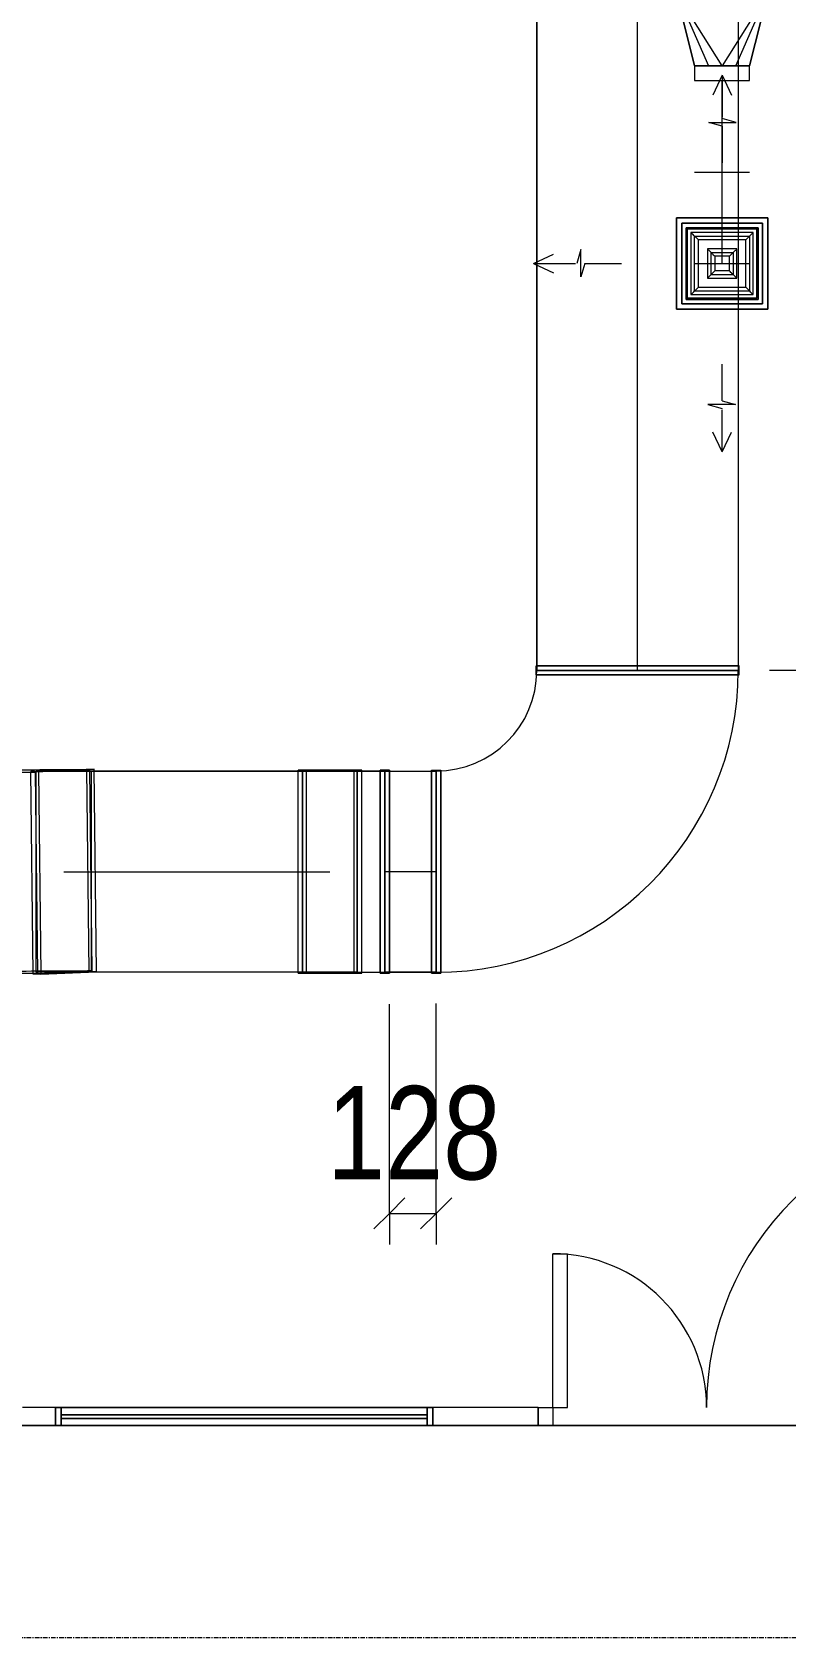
# Model space of a CAD drawing. Header units: millimetres. Extents: x -22227 to 20275, y 15053 to 61060.
# Drawn here: x 6003 to 8060, y 44437 to 48825 of the extents above; entities that cross this region are included whole.
import ezdxf

# ---------------------------------------------------------------- set-up
doc = ezdxf.new("R2010")
doc.units = ezdxf.units.MM
doc.linetypes.add('Grid Line', pattern=[22.225, 12.7, -3.175, 3.175, -3.175])
for name, color, linetype, lineweight in [('A-ANNO-DIMS', 7, 'Continuous', 9), ('A-ANNO-DIMS-170', 7, 'Continuous', 9), ('A-DETL-GENF', 7, 'Continuous', 5), ('A-GENM', 7, 'Continuous', 5), ('A-WALL', 7, 'Continuous', 9), ('M-HVAC-CDFF', 7, 'Continuous', 5), ('M-HVAC-DUCT', 7, 'Continuous', 18), ('M-HVAC-DUCT-CNTR', 7, 'Continuous', 5), ('S-GRID', 7, 'Continuous', 9)]:
    doc.layers.add(name, color=color, linetype=linetype, lineweight=lineweight)
for name, color, linetype, lineweight, true_color in [('A-DOOR', 5, 'Continuous', 9, 0x0000ff), ('A-FLOR', 7, 'Continuous', 9, 0x007f00), ('A-GLAZ', 7, 'Continuous', 9, 0x00007f), ('M-HVAC-DUCT-PATT', 7, 'Continuous', 5, 0x007f00)]:
    doc.layers.add(name, color=color, linetype=linetype, lineweight=lineweight, true_color=true_color)
doc.styles.add('Arial_3', font='arial.ttf', dxfattribs={"width": 0.8, "height": 255})
doc.dimstyles.new('AK_DIM_2_0_Arial_đỏ', dxfattribs={"dimscale": 304.8, "dimtxt": 260.166147, "dimasz": 0.278871, "dimexe": 0.278871, "dimexo": 0.278871, "dimgap": 0.055774, "dimtad": 1, "dimdec": 0, "dimzin": 0, "dimdsep": 46, "dimtxsty": 'Arial_3', "dimblk1": 'OBLIQUE', "dimblk2": 'OBLIQUE', "dimsah": 1, "dimcen": 0.09, "dimadec": 0, "dimazin": 0, "dimtfac": 1, "dimtdec": 4, "dimtix": 1, "dimtmove": 0, "dimatfit": 3, "dimfxl": 1, "dimtvp": 1, "dimtolj": 1, "dimtzin": 0, "dimarcsym": 2})

# ---------------------------------------------------------------- blocks, each defined once
blk = doc.blocks.new('Cư_a đôi ca_nh lê_ch - _D2 _1300x2200__TrongNha-1164139-MẶT BẰNG HỆ THỐNG GIÓ TƯƠI')
at = {"layer": 'A-DETL-GENF', "color": 253, "lineweight": 9, "true_color": 0xaaaaaa}
for p, q in [((-785, -25), (-745, -25)), ((-785, -25), (-785, -825)), ((-745, -25), (-745, -825)), ((435, -25), (395, -25)), ((395, -25), (395, -445)), ((435, -25), (435, -445)), ((435, -445), (395, -445)), ((-785, -825), (-745, -825))]:
    blk.add_line(p, q, dxfattribs=at)
for centre, radius, start, end in [((-785, -25), 800, 270, 360), ((435, -25), 420, 180, 270)]:
    blk.add_arc(centre, radius, start, end, dxfattribs=at)
at = {"layer": 'A-DOOR', "color": 254, "true_color": 0xccccff}
for p, q in [((-825, -25), (-825, 25)), ((-825, 25), (-785, 25)), ((-785, -25), (-785, 25)), ((435, 25), (475, 25)), ((435, -25), (435, 25)), ((475, 25), (475, -25)), ((-785, -25), (-825, -25)), ((475, -25), (435, -25))]:
    blk.add_line(p, q, dxfattribs=at)
at = {"layer": 'A-DOOR', "color": 161, "true_color": 0xaaaaff}
for p, q in [((-825, 25), (-785, 25)), ((-785, 25), (-785, -25)), ((435, -25), (435, 25)), ((435, 25), (475, 25)), ((-785, -25), (-825, -25)), ((475, -25), (435, -25))]:
    blk.add_line(p, q, dxfattribs=at)
at = {"layer": 'A-DOOR', "color": 254, "true_color": 0xe0e0ff}
for p, q in [((-825, -25), (-825, 25)), ((475, -25), (475, 25))]:
    blk.add_line(p, q, dxfattribs=at)
blk = doc.blocks.new('AK_OViewTuongPanel - 1000x1200-1199565-MẶT BẰNG HỆ THỐNG GIÓ TƯƠI')
at = {"layer": 'A-GLAZ', "color": 254, "true_color": 0xe0e0ef}
for p, q in [((-515, 25), (-500, 25)), ((-500, 25), (-500, 5)), ((500, 25), (515, 25)), ((500, 5), (500, 25)), ((-500, -25), (-515, -25)), ((-500, -5), (-500, -25)), ((500, -25), (500, -5)), ((515, -25), (500, -25))]:
    blk.add_line(p, q, dxfattribs=at)
at = {"layer": 'A-GLAZ', "color": 7, "true_color": 0xececf5}
for p, q in [((-515, -25), (-515, 25)), ((-500, -5), (-500, 5)), ((-500, 5), (-500, -5)), ((500, 5), (500, -5)), ((500, -5), (500, 5)), ((515, 25), (515, -25))]:
    blk.add_line(p, q, dxfattribs=at)
at = {"layer": 'A-GLAZ', "color": 9, "true_color": 0xaaaad4}
for p, q in [((-515, 25), (-515, -25)), ((-500, 25), (-515, 25)), ((500, 25), (-500, 25)), ((-500, -25), (-500, 25)), ((500, 5), (-500, 5)), ((-500, 5), (-500, -5)), ((515, 25), (500, 25)), ((500, 25), (500, -25)), ((500, -5), (500, 5)), ((515, -25), (515, 25)), ((-515, -25), (-500, -25)), ((-500, -5), (500, -5)), ((-500, -25), (500, -25)), ((500, -25), (515, -25))]:
    blk.add_line(p, q, dxfattribs=at)
at = {"layer": 'A-GLAZ', "color": 254, "true_color": 0xcccce5}
for p, q in [((-500, 25), (500, 25)), ((-500, 5), (500, 5)), ((500, -5), (-500, -5)), ((500, -25), (-500, -25))]:
    blk.add_line(p, q, dxfattribs=at)
blk = doc.blocks.new('AK-SGS-M3-A_rvt-1-MẶT BẰNG HỆ THỐNG GIÓ TƯƠI')
at = {"layer": 'A-WALL', "color": 253, "true_color": 0xaaaaaa}
for p, q in [((6066.4, 45066.9), (5976.4, 45066.9)), ((7383.9, 45066.9), (7096.4, 45066.9)), ((7383.9, 45016.9), (7383.9, 45066.9)), ((5816.4, 45016.9), (6066.4, 45016.9)), ((7096.4, 45016.9), (7383.9, 45016.9))]:
    blk.add_line(p, q, dxfattribs=at)
at = {"layer": 'A-WALL', "color": 254, "true_color": 0xcccccc}
for p, q in [((6066.4, 45066.9), (5976.4, 45066.9)), ((6081.4, 45066.9), (7081.4, 45066.9)), ((7383.9, 45066.9), (7096.4, 45066.9)), ((5816.4, 45016.9), (6066.4, 45016.9)), ((7081.4, 45016.9), (6081.4, 45016.9)), ((7096.4, 45016.9), (7383.9, 45016.9))]:
    blk.add_line(p, q, dxfattribs=at)
at = {"layer": 'A-WALL', "color": 254, "true_color": 0xe0e0e0}
for p, q in [((6066.4, 45016.9), (6066.4, 45066.9)), ((6066.4, 45066.9), (6081.4, 45066.9)), ((7081.4, 45066.9), (6081.4, 45066.9)), ((7081.4, 45066.9), (7096.4, 45066.9)), ((7096.4, 45066.9), (7096.4, 45016.9)), ((7383.9, 45066.9), (7383.9, 45016.9)), ((6081.4, 45016.9), (6066.4, 45016.9)), ((6081.4, 45016.9), (7081.4, 45016.9)), ((7096.4, 45016.9), (7081.4, 45016.9))]:
    blk.add_line(p, q, dxfattribs=at)
at = {"layer": 'A-WALL', "color": 7, "true_color": 0xececec}
for p, q in [((6066.4, 45016.9), (6066.4, 45066.9)), ((6081.4, 45066.9), (6066.4, 45066.9)), ((7096.4, 45066.9), (7081.4, 45066.9)), ((7096.4, 45066.9), (7096.4, 45016.9)), ((6066.4, 45016.9), (6081.4, 45016.9)), ((7081.4, 45016.9), (7096.4, 45016.9))]:
    blk.add_line(p, q, dxfattribs=at)
at = {"layer": 'A-DOOR', "color": 9, "lineweight": 9, "true_color": 0xaaaad4, "rotation": 180}
blk.add_blockref('Cư_a đôi ca_nh lê_ch - _D2 _1300x2200__TrongNha-1164139-MẶT BẰNG HỆ THỐNG GIÓ TƯƠI', (7858.9, 45041.9), dxfattribs=at)
at = {"layer": 'A-GLAZ', "color": 9, "lineweight": 9, "true_color": 0xaaaad4, "rotation": 180}
blk.add_blockref('AK_OViewTuongPanel - 1000x1200-1199565-MẶT BẰNG HỆ THỐNG GIÓ TƯƠI', (6581.4, 45041.9), dxfattribs=at)
blk = doc.blocks.new('01_DSC_SAD_Asli_1 ROD Connector_Horizontal_ - FAF 250X250-2073749-MẶT BẰNG HỆ THỐNG GIÓ TƯƠI')
at = {"layer": 'A-GENM', "color": 4, "true_color": 0x00ffff}
for p, q in [((0, 515), (-25.4, 460.6)), ((0, 515), (25.4, 460.6)), ((0, 515), (0, 400)), ((38.7, 385.4), (0, 396.4)), ((-36.1, 385.4), (38.7, 385.4)), ((0, 375), (-36.1, 385.4)), ((0, 375), (0, 275)), ((-515, 0), (-460.6, 25.4)), ((-385.4, 38.7), (-396.4, 0)), ((-385.4, -36.1), (-385.4, 38.7)), ((375, 0), (385.4, 36.1)), ((385.4, 36.1), (385.4, -38.7)), ((515, 0), (460.6, 25.4)), ((-515, 0), (-460.6, -25.4)), ((-515, 0), (-400, 0)), ((-375, 0), (-385.4, -36.1)), ((-375, 0), (-275, 0)), ((375, 0), (275, 0)), ((385.4, -38.7), (396.4, 0)), ((515, 0), (400, 0)), ((515, 0), (460.6, -25.4)), ((0, -375), (0, -275)), ((-38.7, -385.4), (0, -396.4)), ((36.1, -385.4), (-38.7, -385.4)), ((0, -375), (36.1, -385.4)), ((0, -515), (0, -400)), ((0, -515), (-25.4, -460.6)), ((0, -515), (25.4, -460.6))]:
    blk.add_line(p, q, dxfattribs=at)
at = {"layer": 'M-HVAC-CDFF', "color": 4, "true_color": 0x00ffff}
for p, q in [((125, 125), (-125, 125)), ((-125, 125), (-125, -125)), ((-125, -125), (-125, 125)), ((-125, 125), (125, 125)), ((110, 110), (-110, 110)), ((-110, 110), (-110, -110)), ((-110, -110), (-110, 110)), ((-110, 110), (110, 110)), ((98, 98), (-98, 98)), ((-98, 98), (-98, -98)), ((-98, -98), (-98, 98)), ((-98, 98), (98, 98)), ((-95, -95), (-95, 95)), ((-95, 95), (95, 95)), ((95, 95), (-95, 95)), ((-95, 95), (-95, -95)), ((-95, -95), (-95, 95)), ((-95, 95), (95, 95)), ((95, 95), (-95, 95)), ((-95, 95), (-95, -95)), ((95, 95), (95, -95)), ((95, -95), (95, 95)), ((95, 95), (95, -95)), ((95, -95), (95, 95)), ((98, -98), (98, 98)), ((98, 98), (98, -98)), ((110, -110), (110, 110)), ((110, 110), (110, -110)), ((125, -125), (125, 125)), ((125, 125), (125, -125)), ((-85, 85), (-85, -85)), ((85, 85), (-85, 85)), ((-75, -75), (-75, 75)), ((-75, -75), (-75, 75)), ((75, 75), (-75, 75)), ((75, 75), (-75, 75)), ((-65, 65), (-65, -65)), ((-65, 65), (65, 65)), ((65, -65), (65, 65)), ((75, 75), (75, -75)), ((75, 75), (75, -75)), ((85, -85), (85, 85)), ((-40, 40), (-40, -40)), ((40, 40), (-40, 40)), ((-30, -30), (-30, 30)), ((-30, -30), (-30, 30)), ((30, 30), (-30, 30)), ((30, 30), (-30, 30)), ((-20, 20), (-20, -20)), ((-20, 20), (20, 20)), ((20, -20), (20, 20)), ((30, 30), (30, -30)), ((30, 30), (30, -30)), ((40, -40), (40, 40)), ((-40, -40), (40, -40)), ((30, -30), (-30, -30)), ((30, -30), (-30, -30)), ((-20, -20), (20, -20)), ((-85, -85), (85, -85)), ((75, -75), (-75, -75)), ((75, -75), (-75, -75)), ((-65, -65), (65, -65)), ((-125, -125), (125, -125)), ((125, -125), (-125, -125)), ((-110, -110), (110, -110)), ((110, -110), (-110, -110)), ((-98, -98), (98, -98)), ((98, -98), (-98, -98)), ((95, -95), (-95, -95)), ((-95, -95), (95, -95)), ((95, -95), (-95, -95)), ((-95, -95), (95, -95))]:
    blk.add_line(p, q, dxfattribs=at)
for points in [[(-75, 75), (-76.2, 76.2), (-79.1, 79.1), (-82.9, 82.9), (-85, 85)], [(-75, 75), (-72.7, 72.7), (-68.7, 68.7), (-66, 66), (-65, 65)], [(65, 65), (66, 66), (68.7, 68.7), (72.7, 72.7), (75, 75)], [(85, 85), (82.9, 82.9), (79.1, 79.1), (76.2, 76.2), (75, 75)], [(-30, 30), (-31.2, 31.2), (-34.1, 34.1), (-37.9, 37.9), (-40, 40)], [(-30, 30), (-27.7, 27.7), (-23.7, 23.7), (-21, 21), (-20, 20)], [(20, 20), (21, 21), (23.7, 23.7), (27.7, 27.7), (30, 30)], [(40, 40), (37.9, 37.9), (34.1, 34.1), (31.2, 31.2), (30, 30)], [(-30, -30), (-31.2, -31.2), (-34.1, -34.1), (-37.9, -37.9), (-40, -40)], [(-30, -30), (-27.7, -27.7), (-23.7, -23.7), (-21, -21), (-20, -20)], [(30, -30), (27.7, -27.7), (23.7, -23.7), (21, -21), (20, -20)], [(30, -30), (31.2, -31.2), (34.1, -34.1), (37.9, -37.9), (40, -40)], [(-75, -75), (-76.2, -76.2), (-79.1, -79.1), (-82.9, -82.9), (-85, -85)], [(-75, -75), (-72.7, -72.7), (-68.7, -68.7), (-66, -66), (-65, -65)], [(75, -75), (72.7, -72.7), (68.7, -68.7), (66, -66), (65, -65)], [(75, -75), (76.2, -76.2), (79.1, -79.1), (82.9, -82.9), (85, -85)]]:
    blk.add_open_spline(points, degree=3, dxfattribs=at)
blk = doc.blocks.new('Cut_ChuNhat_NepC - 1 W-2218041-MẶT BẰNG HỆ THỐNG GIÓ TƯƠI')
at = {"layer": 'M-HVAC-DUCT', "color": 4, "true_color": 0x00ffff}
for p, q in [((-277, 562.5), (277, 562.5)), ((277, 562.5), (-277, 562.5)), ((-277, 562.5), (-277, 537.5)), ((-277, 537.5), (-277, 562.5)), ((-277, 537.5), (277, 537.5)), ((277, 537.5), (-277, 537.5)), ((-275, 550), (275, 550)), ((275, 550), (-275, 550)), ((277, 537.5), (277, 562.5)), ((277, 537.5), (277, 562.5)), ((-562.5, -277), (-562.5, 277)), ((-562.5, 277), (-562.5, -277)), ((-562.5, 277), (-537.5, 277)), ((-562.5, 277), (-537.5, 277)), ((-550, 275), (-550, -275)), ((-550, -275), (-550, 275)), ((-537.5, -277), (-537.5, 277)), ((-537.5, 277), (-537.5, -277)), ((-537.5, -277), (-562.5, -277)), ((-562.5, -277), (-537.5, -277))]:
    blk.add_line(p, q, dxfattribs=at)
for radius in [275, 275, 825, 825]:
    blk.add_arc((-550, 550), radius, 270, 0, dxfattribs=at)
blk = doc.blocks.new('Cut_ChuNhat_NepC1 - 1 W-2218743-MẶT BẰNG HỆ THỐNG GIÓ TƯƠI')
at = {"layer": 'M-HVAC-DUCT', "color": 4, "true_color": 0x00ffff}
for p, q in [((6728.6, 46807.9), (6880.6, 46807.9)), ((6728.6, 46253.9), (6728.6, 46807.9)), ((6750.3, 46807.9), (6728.6, 46807.9)), ((6740.4, 46255.9), (6740.4, 46805.9)), ((6740.4, 46805.9), (6890.4, 46805.9)), ((6740.4, 46805.9), (6965.4, 46805.9)), ((6750.3, 46807.9), (6750.3, 46253.9)), ((6902.3, 46807.9), (6750.3, 46807.9)), ((6880.6, 46807.9), (6880.6, 46253.9)), ((6880.6, 46807.9), (6902.3, 46807.9)), ((6890.4, 46805.9), (6890.4, 46255.9)), ((6965.4, 46805.9), (6890.4, 46805.9)), ((6902.3, 46253.9), (6902.3, 46807.9)), ((6952.9, 46807.9), (6952.9, 46253.9)), ((6952.9, 46253.9), (6952.9, 46807.9)), ((6977.9, 46807.9), (6952.9, 46807.9)), ((6952.9, 46807.9), (6977.9, 46807.9)), ((6965.4, 46805.9), (6965.4, 46255.9)), ((6965.4, 46255.9), (6965.4, 46805.9)), ((6977.9, 46807.9), (6977.9, 46253.9)), ((6977.9, 46253.9), (6977.9, 46807.9)), ((6880.6, 46253.9), (6728.6, 46253.9)), ((6728.6, 46253.9), (6750.3, 46253.9)), ((6890.4, 46255.9), (6740.4, 46255.9)), ((6740.4, 46255.9), (6965.4, 46255.9)), ((6750.3, 46253.9), (6902.3, 46253.9)), ((6880.6, 46253.9), (6902.3, 46253.9)), ((6890.4, 46255.9), (6965.4, 46255.9)), ((6952.9, 46253.9), (6977.9, 46253.9)), ((6952.9, 46253.9), (6977.9, 46253.9))]:
    blk.add_line(p, q, dxfattribs=at)
blk = doc.blocks.new('Cut_ChuNhat_NepC1 - 1 W-2275633-MẶT BẰNG HỆ THỐNG GIÓ TƯƠI')
at = {"layer": 'M-HVAC-DUCT', "color": 4, "true_color": 0x00ffff}
for p, q in [((5947.9, 46810.1), (5922.9, 46809.9)), ((5922.9, 46803.7), (5922.9, 46809.9)), ((5922.9, 46809.9), (5929.3, 46256)), ((5922.9, 46803.7), (5947.9, 46804)), ((5929.4, 46249.9), (5922.9, 46803.7)), ((5935.5, 46801.9), (5935.4, 46808)), ((5935.4, 46808), (5941.8, 46258.1)), ((5941.9, 46252.1), (5935.5, 46801.9)), ((5954.3, 46256.3), (5947.9, 46810.1)), ((5947.9, 46810.1), (5947.9, 46804)), ((5947.9, 46804), (5954.4, 46250.2)), ((5998.6, 46804.3), (6150.6, 46811.4)), ((6005.1, 46250.5), (5998.6, 46804.3)), ((6020.3, 46804.3), (5998.6, 46804.3)), ((6160.4, 46809.4), (6010.5, 46802.4)), ((6010.5, 46802.4), (6016.9, 46252.5)), ((6172.2, 46811.4), (6020.3, 46804.3)), ((6020.3, 46804.3), (6026.7, 46250.5)), ((6150.6, 46811.4), (6157, 46257.6)), ((6150.6, 46811.4), (6172.2, 46811.4)), ((6166.8, 46259.5), (6160.4, 46809.4)), ((6178.7, 46257.6), (6172.2, 46811.4)), ((5954.3, 46256.3), (5929.3, 46256)), ((5929.3, 46256), (5929.4, 46249.9)), ((5941.8, 46258.1), (5941.9, 46252.1)), ((5954.4, 46250.2), (5954.3, 46256.3)), ((6157, 46257.6), (6005.1, 46250.5)), ((6016.9, 46252.5), (6166.8, 46259.5)), ((6026.7, 46250.5), (6178.7, 46257.6)), ((6178.7, 46257.6), (6157, 46257.6)), ((5954.4, 46250.2), (5929.4, 46249.9)), ((6026.7, 46250.5), (6005.1, 46250.5))]:
    blk.add_line(p, q, dxfattribs=at)
for centre, major_axis in [((5935.5, 46798.9), (450, 5.2)), ((5935.5, 46798.9), (150, 1.7)), ((5941.9, 46249), (450, 5.2)), ((5941.9, 46249), (150, 1.7))]:
    blk.add_ellipse(centre, major_axis=major_axis, ratio=0.020129, start_param=1.047081, end_param=1.570796, dxfattribs=at)
blk = doc.blocks.new('ConThu_VuongTron_NepC1 - Standard-2481008-MẶT BẰNG HỆ THỐNG GIÓ TƯƠI')
at = {"layer": 'M-HVAC-DUCT', "color": 4, "true_color": 0x00ffff}
for p, q in [((-30, -125), (-30, 125)), ((-30, 125), (-30, -125)), ((-30, 125), (0, 125)), ((-30, 125), (0, 125)), ((0, 125), (200, 75)), ((200, 75), (0, 125)), ((0, 125), (0, -125)), ((0, -125), (0, 125)), ((0, 125), (200, 0)), ((200, 37.5), (0, 125)), ((0, -125), (0, 125)), ((0, 125), (0, -125)), ((200, 0), (200, 75)), ((200, 0), (200, 75)), ((240, 75), (200, 75)), ((200, 75), (200, 0)), ((200, 75), (200, 0)), ((240, 0), (240, 75)), ((240, 0), (240, 75)), ((200, -75), (200, 0)), ((200, -75), (200, 0)), ((200, 0), (200, -75)), ((240, -75), (240, 0)), ((240, -75), (240, 0)), ((200, 0), (0, -125)), ((0, -125), (200, -37.5)), ((200, 0), (200, -75)), ((0, -125), (200, -75)), ((200, -75), (0, -125)), ((200, -75), (240, -75)), ((0, -125), (-30, -125)), ((-30, -125), (0, -125))]:
    blk.add_line(p, q, dxfattribs=at)
blk = doc.blocks.new('AK-SGS-M3-Hrvt_rvt-1-MẶT BẰNG HỆ THỐNG GIÓ TƯƠI')
at = {"layer": 'A-FLOR', "color": 254, "true_color": 0xe0efe0}
for p, q in [((6066.4, 45016.9), (5776.4, 45016.9)), ((6081.4, 45016.9), (7081.4, 45016.9)), ((7423.9, 45016.9), (7096.4, 45016.9))]:
    blk.add_line(p, q, dxfattribs=at)
at = {"layer": 'A-FLOR', "color": 254, "true_color": 0xcce5cc}
for p, q in [((5776.4, 45016.9), (6066.4, 45016.9)), ((7096.4, 45016.9), (7423.9, 45016.9)), ((8643.9, 45016.9), (7423.9, 45016.9))]:
    blk.add_line(p, q, dxfattribs=at)
at = {"layer": 'A-FLOR', "color": 7, "true_color": 0xf3f9f3}
for p, q in [((6081.4, 45016.9), (6066.4, 45016.9)), ((7096.4, 45016.9), (7081.4, 45016.9))]:
    blk.add_line(p, q, dxfattribs=at)
at = {"layer": 'A-FLOR', "color": 7, "true_color": 0xecf5ec}
for p, q in [((6066.4, 45016.9), (6081.4, 45016.9)), ((7081.4, 45016.9), (6081.4, 45016.9)), ((7081.4, 45016.9), (7096.4, 45016.9))]:
    blk.add_line(p, q, dxfattribs=at)
at = {"layer": 'A-FLOR', "color": 9, "true_color": 0xaad4aa}
blk.add_line((7423.9, 45016.9), (8643.9, 45016.9), dxfattribs=at)
at = {"layer": 'M-HVAC-DUCT', "color": 4, "true_color": 0x00ffff}
for p, q in [((7380.5, 47080.9), (7380.5, 52720.5)), ((7380.5, 52720.5), (7380.5, 47080.9)), ((7930.5, 52720.5), (7930.5, 47080.9)), ((7930.5, 52720.5), (7930.5, 47080.9)), ((7380.5, 47080.9), (7930.5, 47080.9)), ((7930.5, 47080.9), (7380.5, 47080.9)), ((6013.7, 46255.9), (6013.7, 46805.9)), ((6013.7, 46805.9), (6163.7, 46805.9)), ((6740.4, 46805.9), (6013.7, 46805.9)), ((6163.7, 46805.9), (6163.7, 46255.9)), ((6163.7, 46805.9), (6890.4, 46805.9)), ((6890.4, 46805.9), (6740.4, 46805.9)), ((6740.4, 46805.9), (6740.4, 46255.9)), ((6890.4, 46255.9), (6890.4, 46805.9)), ((6965.4, 46255.9), (6965.4, 46805.9)), ((6965.4, 46805.9), (6965.4, 46255.9)), ((6965.4, 46805.9), (7105.5, 46805.9)), ((6965.4, 46805.9), (7105.5, 46805.9)), ((7105.5, 46255.9), (7105.5, 46805.9)), ((7105.5, 46805.9), (7105.5, 46255.9)), ((6163.7, 46255.9), (6013.7, 46255.9)), ((6740.4, 46255.9), (6013.7, 46255.9)), ((6890.4, 46255.9), (6163.7, 46255.9)), ((6740.4, 46255.9), (6890.4, 46255.9)), ((7105.5, 46255.9), (6965.4, 46255.9)), ((6965.4, 46255.9), (7105.5, 46255.9))]:
    blk.add_line(p, q, dxfattribs=at)
at = {"layer": 'M-HVAC-DUCT-CNTR', "color": 4, "true_color": 0x00ffff}
for p, q in [((7655.5, 47080.9), (7655.5, 52720.5)), ((6088.7, 46530.9), (6815.4, 46530.9)), ((7105.5, 46530.9), (6965.4, 46530.9))]:
    blk.add_line(p, q, dxfattribs=at)
blk.add_open_spline([(7886.4, 48192.8), (7886.4, 48192.8), (7886.4, 48197.3), (7886.4, 48692.8)], degree=3, dxfattribs=at)
at = {"layer": 'M-HVAC-DUCT-PATT', "color": 4, "true_color": 0x00ffff}
for p, q in [((7811.4, 48692.8), (7961.4, 48692.8)), ((7811.4, 48442.8), (7961.4, 48442.8)), ((7811.4, 48192.8), (7961.4, 48192.8))]:
    blk.add_line(p, q, dxfattribs=at)
at = {"layer": 'M-HVAC-CDFF', "color": 4, "lineweight": 18, "true_color": 0x00ffff, "rotation": 180}
blk.add_blockref('01_DSC_SAD_Asli_1 ROD Connector_Horizontal_ - FAF 250X250-2073749-MẶT BẰNG HỆ THỐNG GIÓ TƯƠI', (7886.4, 48192.8), dxfattribs=at)
at = {"layer": 'M-HVAC-DUCT', "color": 4, "lineweight": 18, "true_color": 0x00ffff, "rotation": 270.0000000000001}
blk.add_blockref('ConThu_VuongTron_NepC1 - Standard-2481008-MẶT BẰNG HỆ THỐNG GIÓ TƯƠI', (7886.4, 48932.8), dxfattribs=at)
at = {"layer": 'M-HVAC-DUCT', "color": 4, "lineweight": 18, "true_color": 0x00ffff}
for name, p in [('Cut_ChuNhat_NepC - 1 W-2218041-MẶT BẰNG HỆ THỐNG GIÓ TƯƠI', (7655.5, 46530.9)), ('Cut_ChuNhat_NepC1 - 1 W-2275633-MẶT BẰNG HỆ THỐNG GIÓ TƯƠI', (0, 0)), ('Cut_ChuNhat_NepC1 - 1 W-2218743-MẶT BẰNG HỆ THỐNG GIÓ TƯƠI', (0, 0))]:
    blk.add_blockref(name, p, dxfattribs=at)
blk = doc.blocks.new('DIMBLOCK24-MẶT BẰNG HỆ THỐNG GIÓ TƯƠI')
at = {"layer": 'A-ANNO-DIMS-170', "color": 1, "true_color": 0xff0000}
for p, q in [((6977.9, 45597), (6977.9, 46168.9)), ((7105.5, 45597), (7105.5, 46170.9)), ((6977.9, 45597), (7020.4, 45639.5)), ((7105.5, 45597), (7148, 45639.5)), ((6977.9, 45597), (6935.4, 45554.5)), ((6977.9, 45597), (7105.5, 45597)), ((6977.9, 45597), (6977.9, 45512)), ((7105.5, 45597), (7063, 45554.5)), ((7105.5, 45597), (7105.5, 45512))]:
    blk.add_line(p, q, dxfattribs=at)
at = {"layer": 'A-ANNO-DIMS-170', "color": 0, "insert": (6807.6, 45945), "char_height": 255, "width": 561.959, "attachment_point": 1, "line_spacing_factor": 0.941778, "style": 'Arial_3'}
blk.add_mtext('128', dxfattribs=at)
blk = doc.blocks.new('_Oblique')
at = {"color": 0, "linetype": 'ByBlock', "lineweight": -2}
blk.add_line((-0.5, -0.5), (0.5, 0.5), dxfattribs=at)
blk = doc.blocks.new('DIMBLOCK33-MẶT BẰNG HỆ THỐNG GIÓ TƯƠI')
at = {"layer": 'A-ANNO-DIMS-170', "color": 1, "true_color": 0xff0000}
for p, q in [((8518.1, 52720.5), (8475.6, 52763)), ((8518.1, 52720.5), (8015.5, 52720.5)), ((8518.1, 52720.5), (8518.1, 47080.9)), ((8518.1, 52720.5), (8560.6, 52678)), ((8518.1, 52720.5), (8603.1, 52720.5)), ((8518.1, 47080.9), (8475.6, 47123.4)), ((8518.1, 47080.9), (8015.5, 47080.9)), ((8518.1, 47080.9), (8560.6, 47038.4)), ((8518.1, 47080.9), (8603.1, 47080.9))]:
    blk.add_line(p, q, dxfattribs=at)
at = {"layer": 'A-ANNO-DIMS-170', "color": 0, "insert": (8170, 49588.5), "char_height": 255, "width": 749.279, "attachment_point": 1, "rotation": 90, "line_spacing_factor": 0.941778, "style": 'Arial_3'}
blk.add_mtext('5640', dxfattribs=at)

msp = doc.modelspace()

# ---------------------------------------------------------------- linework, layer by layer
at = {"layer": 'S-GRID', "linetype": 'Grid Line'}
msp.add_line((15334.6, 44436.9), (-21036.6, 44436.9), dxfattribs=at)

# ---------------------------------------------------------------- block references
at = {"lineweight": 5}
for name in ['AK-SGS-M3-Hrvt_rvt-1-MẶT BẰNG HỆ THỐNG GIÓ TƯƠI', 'AK-SGS-M3-A_rvt-1-MẶT BẰNG HỆ THỐNG GIÓ TƯƠI']:
    msp.add_blockref(name, (0, 0), dxfattribs=at)

# ---------------------------------------------------------------- dimensions: what is measured, and where the dimension line sits
at = {"layer": 'A-ANNO-DIMS', "color": 1, "true_color": 0xff0000}
dim = msp.add_linear_dim(base=(8518.1, 47080.9), p1=(7930.5, 52720.5), p2=(7930.5, 47080.9), angle=90, dimstyle='AK_DIM_2_0_Arial_đỏ', override={"dimpost": '<>', "dimfxl": 5639.569606}, dxfattribs=at)
dim.commit()
dim.dimension.update_dxf_attribs({"geometry": 'DIMBLOCK33-MẶT BẰNG HỆ THỐNG GIÓ TƯƠI', "text_midpoint": (8370.9, 49900.7)})
dim = msp.add_linear_dim(base=(7105.5, 45597), p1=(6977.9, 46253.9), p2=(7105.5, 46255.9), dimstyle='AK_DIM_2_0_Arial_đỏ', override={"dimpost": '<>', "dimfxl": 127.568028}, dxfattribs=at)
dim.commit()
dim.dimension.update_dxf_attribs({"geometry": 'DIMBLOCK24-MẶT BẰNG HỆ THỐNG GIÓ TƯƠI', "text_midpoint": (7041.7, 45744.1)})

doc.saveas('drawing.dxf')
